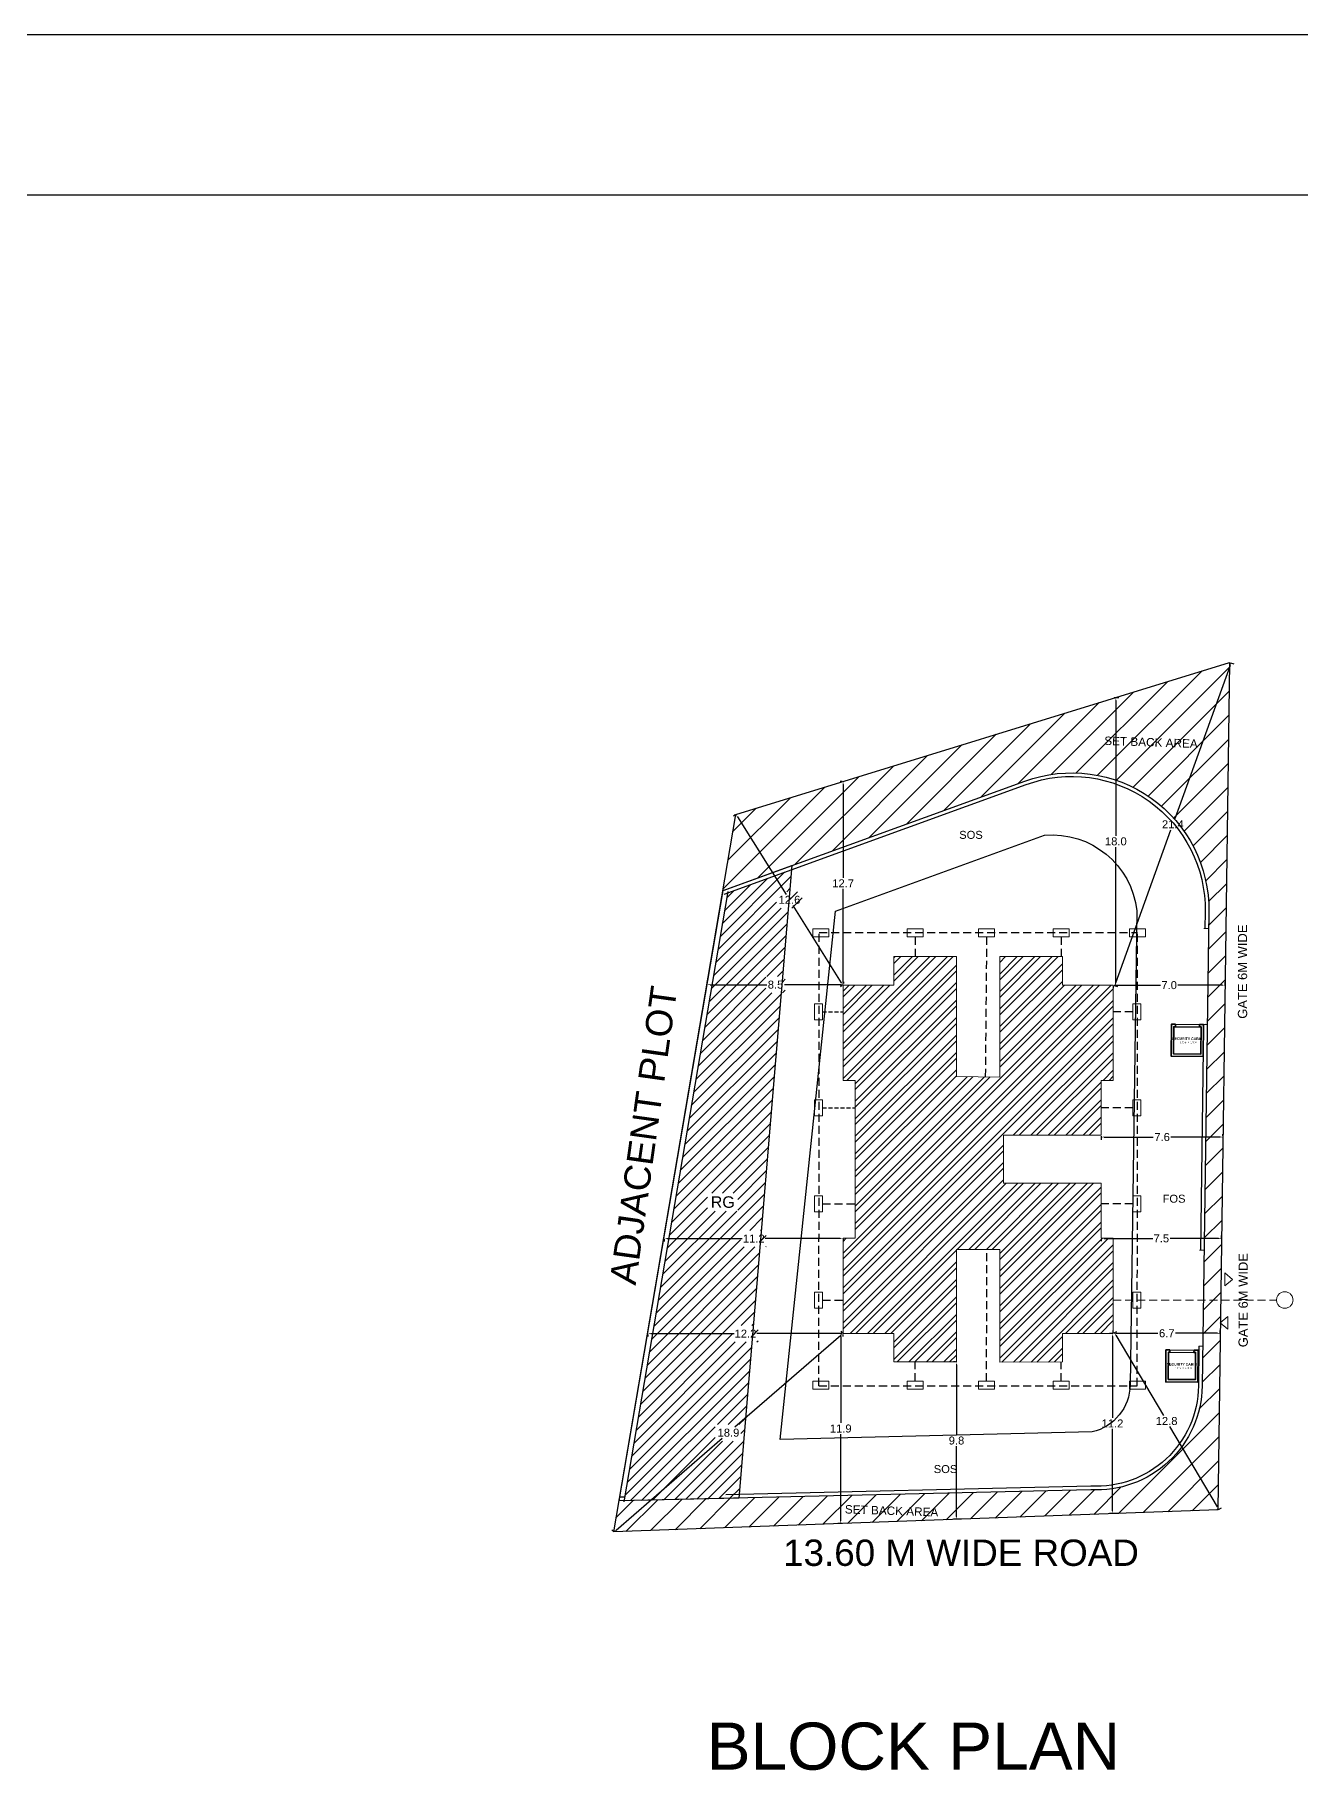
# Model space of a CAD drawing. Header units: metres. Extents: x 29392 to 32022, y 3934 to 33962.
# Drawn here: x 29510.8 to 29589.8, y 4420.1 to 4528.5 of the extents above; entities that cross this region are included whole.
import ezdxf

# ---------------------------------------------------------------- set-up
doc = ezdxf.new("R2010")
doc.units = ezdxf.units.M
doc.linetypes.add('DASHED', pattern=[19.05, 12.7, -6.35])
doc.linetypes.add('HIDDEN', pattern=[0.375, 0.25, -0.125])
doc.layers.add('text', color=7, linetype='Continuous', lineweight=5)
doc.styles.get("Standard").update_dxf_attribs({"font": 'arial.ttf'})
doc.dimstyles.get("Standard").update_dxf_attribs({"dimtxt": 0.1, "dimasz": 0.18, "dimexe": 0.18, "dimexo": 0.0625, "dimgap": 0.09, "dimtad": 0, "dimtih": 1, "dimtoh": 1, "dimdec": 1, "dimzin": 0, "dimdsep": 46, "dimtxsty": 'Standard', "dimcen": 0.09, "dimadec": 0, "dimazin": 0, "dimtfac": 1, "dimtdec": 1, "dimtofl": 0, "dimtmove": 0, "dimatfit": 3, "dimfxl": 1, "dimtolj": 1, "dimtzin": 0, "dimarcsym": 0})

# ---------------------------------------------------------------- blocks, each defined once
blk = doc.blocks.new('*D127')
at = {"layer": 'Defpoints', "color": 0, "transparency": 16777216}
for p in [(29585.39, 4489.28), (29585.48, 4489.25), (29578.13, 4469.12)]:
    blk.add_point(p, dxfattribs=at)
at = {"layer": 'text', "color": 0, "lineweight": -2, "transparency": 16777216}
for p, q in [((29585.42, 4489.08), (29581.97, 4479.51)), ((29585.45, 4489.26), (29585.65, 4489.19)), ((29578.28, 4469.26), (29581.73, 4478.83)), ((29578.19, 4469.1), (29578.39, 4469.03))]:
    blk.add_line(p, q, dxfattribs=at)
at = {"layer": 'text', "color": 0, "transparency": 16777216}
for points in [[(29585.39, 4489.09), (29585.44, 4489.07), (29585.48, 4489.25)], [(29578.25, 4469.27), (29578.31, 4469.25), (29578.22, 4469.09)]]:
    blk.add_solid(points, dxfattribs=at)
at = {"layer": 'text', "color": 0, "transparency": 16777216, "insert": (29581.85, 4479.17), "char_height": 0.5, "attachment_point": 5}
blk.add_mtext('\\A1;21.4', dxfattribs=at)
blk = doc.blocks.new('*D128')
at = {"layer": 'Defpoints', "color": 0, "transparency": 16777216}
for p in [(29578.13, 4487.08), (29578.29, 4487.08), (29578.13, 4469.12)]:
    blk.add_point(p, dxfattribs=at)
at = {"layer": 'text', "color": 0, "lineweight": -2, "transparency": 16777216}
for p, q in [((29578.19, 4487.08), (29578.47, 4487.08)), ((29578.29, 4486.9), (29578.29, 4478.45)), ((29578.29, 4469.3), (29578.29, 4477.75)), ((29578.19, 4469.12), (29578.47, 4469.12))]:
    blk.add_line(p, q, dxfattribs=at)
at = {"layer": 'text', "color": 0, "transparency": 16777216}
for points in [[(29578.26, 4486.9), (29578.32, 4486.9), (29578.29, 4487.08)], [(29578.26, 4469.3), (29578.32, 4469.3), (29578.29, 4469.12)]]:
    blk.add_solid(points, dxfattribs=at)
at = {"layer": 'text', "color": 0, "transparency": 16777216, "insert": (29578.29, 4478.1), "char_height": 0.5, "attachment_point": 5}
blk.add_mtext('\\A1;18.0', dxfattribs=at)
blk = doc.blocks.new('*D129')
at = {"layer": 'Defpoints', "color": 0, "transparency": 16777216}
for p in [(29578.13, 4469.12), (29585.11, 4469.12), (29585.11, 4469.03)]:
    blk.add_point(p, dxfattribs=at)
at = {"layer": 'text', "color": 0, "lineweight": -2, "transparency": 16777216}
for p, q in [((29585.11, 4469.09), (29585.11, 4469.3)), ((29578.13, 4469.06), (29578.13, 4468.94)), ((29578.31, 4469.12), (29581.08, 4469.12)), ((29584.93, 4469.12), (29582.16, 4469.12))]:
    blk.add_line(p, q, dxfattribs=at)
at = {"layer": 'text', "color": 0, "transparency": 16777216}
for points in [[(29578.31, 4469.15), (29578.31, 4469.09), (29578.13, 4469.12)], [(29584.93, 4469.15), (29584.93, 4469.09), (29585.11, 4469.12)]]:
    blk.add_solid(points, dxfattribs=at)
at = {"layer": 'text', "color": 0, "transparency": 16777216, "insert": (29581.62, 4469.12), "char_height": 0.5, "attachment_point": 5}
blk.add_mtext('\\A1;7.0', dxfattribs=at)
blk = doc.blocks.new('*D130')
at = {"layer": 'Defpoints', "color": 0, "transparency": 16777216}
for p in [(29578.13, 4447.36), (29584.81, 4447.37), (29584.81, 4447.27)]:
    blk.add_point(p, dxfattribs=at)
at = {"layer": 'text', "color": 0, "lineweight": -2, "transparency": 16777216}
for p, q in [((29578.13, 4447.42), (29578.13, 4447.55)), ((29584.81, 4447.33), (29584.81, 4447.55)), ((29578.31, 4447.37), (29580.92, 4447.37)), ((29584.63, 4447.37), (29582.02, 4447.37))]:
    blk.add_line(p, q, dxfattribs=at)
at = {"layer": 'text', "color": 0, "transparency": 16777216}
for points in [[(29578.31, 4447.4), (29578.31, 4447.34), (29578.13, 4447.37)], [(29584.63, 4447.4), (29584.63, 4447.34), (29584.81, 4447.37)]]:
    blk.add_solid(points, dxfattribs=at)
at = {"layer": 'text', "color": 0, "transparency": 16777216, "insert": (29581.47, 4447.37), "char_height": 0.5, "attachment_point": 5}
blk.add_mtext('\\A1;6.7', dxfattribs=at)
blk = doc.blocks.new('*D131')
at = {"layer": 'Defpoints', "color": 0, "transparency": 16777216}
for p in [(29578.13, 4447.36), (29584.66, 4436.34), (29584.72, 4436.38)]:
    blk.add_point(p, dxfattribs=at)
at = {"layer": 'text', "color": 0, "lineweight": -2, "transparency": 16777216}
for p, q in [((29578.19, 4447.39), (29578.36, 4447.49)), ((29578.3, 4447.25), (29581.26, 4442.23)), ((29584.63, 4436.53), (29581.67, 4441.54)), ((29584.71, 4436.37), (29584.88, 4436.47))]:
    blk.add_line(p, q, dxfattribs=at)
at = {"layer": 'text', "color": 0, "transparency": 16777216}
for points in [[(29578.32, 4447.26), (29578.27, 4447.23), (29578.2, 4447.4)], [(29584.66, 4436.55), (29584.61, 4436.52), (29584.72, 4436.38)]]:
    blk.add_solid(points, dxfattribs=at)
at = {"layer": 'text', "color": 0, "transparency": 16777216, "insert": (29581.46, 4441.89), "char_height": 0.5, "attachment_point": 5}
blk.add_mtext('\\A1;12.8', dxfattribs=at)
blk = doc.blocks.new('*D132')
at = {"layer": 'Defpoints', "color": 0, "transparency": 16777216}
for p in [(29578.13, 4447.36), (29578.08, 4436.11), (29578.55, 4436.11)]:
    blk.add_point(p, dxfattribs=at)
at = {"layer": 'text', "color": 0, "lineweight": -2, "transparency": 16777216}
for p, q in [((29578.07, 4447.36), (29577.9, 4447.36)), ((29578.08, 4447.18), (29578.08, 4442.08)), ((29578.08, 4436.29), (29578.08, 4441.4)), ((29578.48, 4436.11), (29577.9, 4436.11))]:
    blk.add_line(p, q, dxfattribs=at)
at = {"layer": 'text', "color": 0, "transparency": 16777216}
for points in [[(29578.05, 4447.18), (29578.11, 4447.18), (29578.08, 4447.36)], [(29578.05, 4436.29), (29578.11, 4436.29), (29578.08, 4436.11)]]:
    blk.add_solid(points, dxfattribs=at)
at = {"layer": 'text', "color": 0, "transparency": 16777216, "insert": (29578.08, 4441.74), "char_height": 0.5, "attachment_point": 5}
blk.add_mtext('\\A1;11.2', dxfattribs=at)
blk = doc.blocks.new('*D133')
at = {"layer": 'Defpoints', "color": 0, "transparency": 16777216}
for p in [(29561.26, 4447.36), (29546.94, 4434.97), (29546.94, 4434.96)]:
    blk.add_point(p, dxfattribs=at)
at = {"layer": 'text', "color": 0, "lineweight": -2, "transparency": 16777216}
for p, q in [((29561.12, 4447.24), (29554.49, 4441.51)), ((29561.22, 4447.4), (29561.13, 4447.5)), ((29547.08, 4435.08), (29553.7, 4440.82)), ((29546.9, 4435.01), (29546.82, 4435.1))]:
    blk.add_line(p, q, dxfattribs=at)
at = {"layer": 'text', "color": 0, "transparency": 16777216}
for points in [[(29561.1, 4447.27), (29561.14, 4447.22), (29561.25, 4447.36)], [(29547.06, 4435.11), (29547.09, 4435.06), (29546.94, 4434.97)]]:
    blk.add_solid(points, dxfattribs=at)
at = {"layer": 'text', "color": 0, "transparency": 16777216, "insert": (29554.1, 4441.16), "char_height": 0.5, "attachment_point": 5}
blk.add_mtext('\\A1;18.9', dxfattribs=at)
blk = doc.blocks.new('*D134')
at = {"layer": 'Defpoints', "color": 0, "transparency": 16777216}
for p in [(29561.25, 4447.36), (29561.11, 4435.48), (29561.25, 4435.48)]:
    blk.add_point(p, dxfattribs=at)
at = {"layer": 'text', "color": 0, "lineweight": -2, "transparency": 16777216}
for p, q in [((29561.19, 4447.36), (29560.93, 4447.36)), ((29561.11, 4447.18), (29561.11, 4441.77)), ((29561.11, 4435.66), (29561.11, 4441.08)), ((29561.18, 4435.48), (29560.93, 4435.48))]:
    blk.add_line(p, q, dxfattribs=at)
at = {"layer": 'text', "color": 0, "transparency": 16777216}
for points in [[(29561.08, 4447.18), (29561.14, 4447.18), (29561.11, 4447.36)], [(29561.08, 4435.66), (29561.14, 4435.66), (29561.11, 4435.48)]]:
    blk.add_solid(points, dxfattribs=at)
at = {"layer": 'text', "color": 0, "transparency": 16777216, "insert": (29561.11, 4441.42), "char_height": 0.5, "attachment_point": 5}
blk.add_mtext('\\A1;11.9', dxfattribs=at)
blk = doc.blocks.new('*D135')
at = {"layer": 'Defpoints', "color": 0, "transparency": 16777216}
for p in [(29549.07, 4447.36), (29549.07, 4447.35), (29561.25, 4447.36)]:
    blk.add_point(p, dxfattribs=at)
at = {"layer": 'text', "color": 0, "lineweight": -2, "transparency": 16777216}
for p, q in [((29549.07, 4447.3), (29549.07, 4447.17)), ((29549.25, 4447.35), (29554.45, 4447.35)), ((29561.07, 4447.35), (29555.88, 4447.35)), ((29561.25, 4447.3), (29561.25, 4447.17))]:
    blk.add_line(p, q, dxfattribs=at)
at = {"layer": 'text', "color": 0, "transparency": 16777216}
for points in [[(29549.25, 4447.38), (29549.25, 4447.32), (29549.07, 4447.35)], [(29561.07, 4447.38), (29561.07, 4447.32), (29561.25, 4447.35)]]:
    blk.add_solid(points, dxfattribs=at)
at = {"layer": 'text', "color": 0, "transparency": 16777216, "insert": (29555.16, 4447.35), "char_height": 0.5, "attachment_point": 5}
blk.add_mtext('\\A1;12.2', dxfattribs=at)
blk = doc.blocks.new('*D136')
at = {"layer": 'Defpoints', "color": 0, "transparency": 16777216}
for p in [(29554.57, 4479.78), (29554.57, 4479.78), (29561.26, 4469.12)]:
    blk.add_point(p, dxfattribs=at)
at = {"layer": 'text', "color": 0, "lineweight": -2, "transparency": 16777216}
for p, q in [((29554.52, 4479.75), (29554.42, 4479.68)), ((29554.66, 4479.63), (29557.7, 4474.79)), ((29561.16, 4469.27), (29558.13, 4474.1)), ((29561.2, 4469.09), (29561.1, 4469.02))]:
    blk.add_line(p, q, dxfattribs=at)
at = {"layer": 'text', "color": 0, "transparency": 16777216}
for points in [[(29554.69, 4479.64), (29554.64, 4479.61), (29554.57, 4479.78)], [(29561.19, 4469.29), (29561.14, 4469.26), (29561.26, 4469.12)]]:
    blk.add_solid(points, dxfattribs=at)
at = {"layer": 'text', "color": 0, "transparency": 16777216, "insert": (29557.91, 4474.45), "char_height": 0.5, "attachment_point": 5}
blk.add_mtext('\\A1;12.6', dxfattribs=at)
blk = doc.blocks.new('*D137')
at = {"layer": 'Defpoints', "color": 0, "transparency": 16777216}
for p in [(29561.26, 4481.84), (29561.26, 4481.84), (29561.26, 4469.12)]:
    blk.add_point(p, dxfattribs=at)
at = {"layer": 'text', "color": 0, "lineweight": -2, "transparency": 16777216}
for p, q in [((29561.19, 4481.84), (29561.08, 4481.84)), ((29561.26, 4481.66), (29561.26, 4475.82)), ((29561.26, 4469.3), (29561.26, 4475.14)), ((29561.19, 4469.12), (29561.08, 4469.12))]:
    blk.add_line(p, q, dxfattribs=at)
at = {"layer": 'text', "color": 0, "transparency": 16777216}
for points in [[(29561.23, 4481.66), (29561.29, 4481.66), (29561.26, 4481.84)], [(29561.23, 4469.3), (29561.29, 4469.3), (29561.26, 4469.12)]]:
    blk.add_solid(points, dxfattribs=at)
at = {"layer": 'text', "color": 0, "transparency": 16777216, "insert": (29561.26, 4475.48), "char_height": 0.5, "attachment_point": 5}
blk.add_mtext('\\A1;12.7', dxfattribs=at)
blk = doc.blocks.new('*D138')
at = {"layer": 'Defpoints', "color": 0, "transparency": 16777216}
for p in [(29552.77, 4469.15), (29552.77, 4469.15), (29561.31, 4469.15)]:
    blk.add_point(p, dxfattribs=at)
at = {"layer": 'text', "color": 0, "lineweight": -2, "transparency": 16777216}
for p, q in [((29552.77, 4469.22), (29552.77, 4469.33)), ((29561.31, 4469.22), (29561.31, 4469.33)), ((29552.95, 4469.15), (29556.49, 4469.15)), ((29561.13, 4469.15), (29557.59, 4469.15))]:
    blk.add_line(p, q, dxfattribs=at)
at = {"layer": 'text', "color": 0, "transparency": 16777216}
for points in [[(29552.95, 4469.18), (29552.95, 4469.12), (29552.77, 4469.15)], [(29561.13, 4469.18), (29561.13, 4469.12), (29561.31, 4469.15)]]:
    blk.add_solid(points, dxfattribs=at)
at = {"layer": 'text', "color": 0, "transparency": 16777216, "insert": (29557.04, 4469.15), "char_height": 0.5, "attachment_point": 5}
blk.add_mtext('\\A1;8.5', dxfattribs=at)
blk = doc.blocks.new('*D139')
at = {"layer": 'Defpoints', "color": 0, "transparency": 16777216}
for p in [(29577.38, 4459.74), (29584.98, 4459.63), (29584.98, 4459.63)]:
    blk.add_point(p, dxfattribs=at)
at = {"layer": 'text', "color": 0, "lineweight": -2, "transparency": 16777216}
for p, q in [((29577.38, 4459.68), (29577.38, 4459.45)), ((29577.56, 4459.63), (29580.63, 4459.63)), ((29584.8, 4459.63), (29581.72, 4459.63)), ((29584.98, 4459.7), (29584.98, 4459.81))]:
    blk.add_line(p, q, dxfattribs=at)
at = {"layer": 'text', "color": 0, "transparency": 16777216}
for points in [[(29577.56, 4459.66), (29577.56, 4459.6), (29577.38, 4459.63)], [(29584.8, 4459.66), (29584.8, 4459.6), (29584.98, 4459.63)]]:
    blk.add_solid(points, dxfattribs=at)
at = {"layer": 'text', "color": 0, "transparency": 16777216, "insert": (29581.18, 4459.63), "char_height": 0.5, "attachment_point": 5}
blk.add_mtext('\\A1;7.6', dxfattribs=at)
blk = doc.blocks.new('*D140')
at = {"layer": 'Defpoints', "color": 0, "transparency": 16777216}
for p in [(29577.38, 4453.31), (29584.89, 4453.3), (29584.89, 4453.21)]:
    blk.add_point(p, dxfattribs=at)
at = {"layer": 'text', "color": 0, "lineweight": -2, "transparency": 16777216}
for p, q in [((29577.38, 4453.25), (29577.38, 4453.12)), ((29577.56, 4453.3), (29580.59, 4453.3)), ((29584.71, 4453.3), (29581.68, 4453.3)), ((29584.89, 4453.27), (29584.89, 4453.48))]:
    blk.add_line(p, q, dxfattribs=at)
at = {"layer": 'text', "color": 0, "transparency": 16777216}
for points in [[(29577.56, 4453.33), (29577.56, 4453.27), (29577.38, 4453.3)], [(29584.71, 4453.33), (29584.71, 4453.27), (29584.89, 4453.3)]]:
    blk.add_solid(points, dxfattribs=at)
at = {"layer": 'text', "color": 0, "transparency": 16777216, "insert": (29581.13, 4453.3), "char_height": 0.5, "attachment_point": 5}
blk.add_mtext('\\A1;7.5', dxfattribs=at)
blk = doc.blocks.new('*D141')
at = {"layer": 'Defpoints', "color": 0, "transparency": 16777216}
for p in [(29550.09, 4453.31), (29550.09, 4453.29), (29561.26, 4453.31)]:
    blk.add_point(p, dxfattribs=at)
at = {"layer": 'text', "color": 0, "lineweight": -2, "transparency": 16777216}
for p, q in [((29550.09, 4453.25), (29550.09, 4453.11)), ((29550.27, 4453.29), (29554.96, 4453.29)), ((29561.08, 4453.29), (29556.39, 4453.29)), ((29561.26, 4453.25), (29561.26, 4453.11))]:
    blk.add_line(p, q, dxfattribs=at)
at = {"layer": 'text', "color": 0, "transparency": 16777216}
for points in [[(29550.27, 4453.32), (29550.27, 4453.26), (29550.09, 4453.29)], [(29561.08, 4453.32), (29561.08, 4453.26), (29561.26, 4453.29)]]:
    blk.add_solid(points, dxfattribs=at)
at = {"layer": 'text', "color": 0, "transparency": 16777216, "insert": (29555.68, 4453.29), "char_height": 0.5, "attachment_point": 5}
blk.add_mtext('\\A1;11.2', dxfattribs=at)
blk = doc.blocks.new('*D142')
at = {"layer": 'Defpoints', "color": 0, "transparency": 16777216}
for p in [(29568.34, 4445.58), (29568.34, 4435.75), (29568.7, 4435.75)]:
    blk.add_point(p, dxfattribs=at)
at = {"layer": 'text', "color": 0, "lineweight": -2, "transparency": 16777216}
for p, q in [((29568.28, 4445.58), (29568.16, 4445.58)), ((29568.34, 4445.4), (29568.34, 4441.01)), ((29568.34, 4435.93), (29568.34, 4440.32)), ((29568.64, 4435.75), (29568.16, 4435.75))]:
    blk.add_line(p, q, dxfattribs=at)
at = {"layer": 'text', "color": 0, "transparency": 16777216}
for points in [[(29568.31, 4445.4), (29568.37, 4445.4), (29568.34, 4445.58)], [(29568.31, 4435.93), (29568.37, 4435.93), (29568.34, 4435.75)]]:
    blk.add_solid(points, dxfattribs=at)
at = {"layer": 'text', "color": 0, "transparency": 16777216, "insert": (29568.34, 4440.67), "char_height": 0.5, "attachment_point": 5}
blk.add_mtext('\\A1;9.8', dxfattribs=at)
blk = doc.blocks.new('AFF')
at = {"lineweight": 35}
for p, q in [((414.14, -199.22), (414.29, -199.22)), ((414.14, -200.72), (414.29, -200.72))]:
    blk.add_line(p, q, dxfattribs=at)
for p, q in [((414.14, -199.22), (414.14, -200.72)), ((414.29, -199.22), (414.29, -200.72))]:
    blk.add_line(p, q)
for points in [[(414.29, -200.72), (414.29, -200.97), (412.29, -200.97), (412.29, -198.97), (414.29, -198.97), (414.29, -199.22)], [(414.14, -200.72), (414.14, -200.82), (412.44, -200.82), (412.44, -199.12), (414.14, -199.12), (414.14, -199.22)]]:
    blk.add_lwpolyline(points, dxfattribs=at)

msp = doc.modelspace()

# ---------------------------------------------------------------- hatches: boundary and pattern name
at = {"transparency": 33554669}
h = msp.add_hatch(dxfattribs=at)
h.set_pattern_fill('ANSI31', color=245, scale=0.33)
h.set_pattern_definition([(45, (-940.4036, 252.2627), (-0.74087113, 0.74087113), [])])
h.paths.add_polyline_path([(29585.39, 4489.28), (29554.57, 4479.78), (29553.76, 4475.03), (29558.06, 4476.59), (29572.6, 4481.86, -0.525377), (29584.1, 4473.71), (29583.68, 4444.08, -0.426651), (29576.73, 4437.6), (29547.27, 4436.9), (29546.94, 4434.96), (29584.66, 4436.34)])
h.paths.add_polyline_path([(29581.05, 4478.65), (29582.66, 4478.65), (29582.66, 4479.68), (29581.05, 4479.68)], flags=25)
at = {"linetype": 'HIDDEN', "true_color": 0x136734, "transparency": 33554669}
h = msp.add_hatch(dxfattribs=at)
h.set_pattern_fill('ANSI31', color=116, scale=0.15)
h.set_pattern_definition([(45, (-431.36293, 146.2681), (-0.3367596045, 0.3367596045), [])])
h.paths.add_polyline_path([(29558.04, 4476.33), (29554.04, 4474.88), (29547.58, 4436.91), (29554.74, 4437.08)])
h.paths.add_polyline_path([(29553.27, 4440.64), (29554.88, 4440.64), (29554.88, 4441.67), (29553.27, 4441.67)], flags=16)
h.paths.add_polyline_path([(29554.34, 4446.83), (29555.95, 4446.83), (29555.95, 4447.86), (29554.34, 4447.86)], flags=16)
h.paths.add_polyline_path([(29557.09, 4473.93), (29558.7, 4473.93), (29558.7, 4474.96), (29557.09, 4474.96)])
h.paths.add_polyline_path([(29556.43, 4468.64), (29557.65, 4468.64), (29557.65, 4469.67), (29556.43, 4469.67)], flags=16)
h.paths.add_polyline_path([(29554.85, 4452.77), (29556.46, 4452.77), (29556.46, 4453.8), (29554.85, 4453.8)], flags=16)
h.paths.add_polyline_path([(29552.8, 4455.01), (29554.68, 4455.01), (29554.68, 4456.13), (29552.8, 4456.13)], flags=16)
at = {"layer": 'text'}
h = msp.add_hatch(dxfattribs=at)
h.set_pattern_fill('ANSI32', color=256, scale=0.081)
h.set_pattern_definition([(45, (-155.3978, 797.7688), (-0.54555056, 0.54555056), []), (45, (-155.0341, 797.7688), (-0.54555056, 0.54555056), [])])
h.paths.add_polyline_path([(29577.38, 4456.74), (29571.28, 4456.74), (29571.28, 4459.74), (29577.38, 4459.74), (29577.38, 4463.17), (29578.13, 4463.17), (29578.13, 4469.12), (29574.96, 4469.12), (29574.96, 4470.9), (29571.05, 4470.9), (29571.05, 4464.82), (29571.05, 4463.38), (29568.33, 4463.41), (29568.34, 4470.9), (29564.43, 4470.9), (29564.43, 4469.12), (29561.26, 4469.12), (29561.26, 4463.17), (29562.01, 4463.17), (29562.01, 4460.04), (29562.01, 4456.74), (29562.01, 4453.31), (29561.26, 4453.31), (29561.26, 4447.36), (29564.43, 4447.36), (29564.43, 4445.58), (29568.34, 4445.58), (29568.34, 4452.6), (29571.05, 4452.6), (29571.05, 4445.57), (29574.96, 4445.58), (29574.96, 4447.36), (29578.13, 4447.36), (29578.13, 4453.31), (29577.38, 4453.31)])

# ---------------------------------------------------------------- linework, layer by layer
for p, q in [((29391.82, 4528.5), (30232.82, 4528.5)), ((29401.82, 4518.5), (30222.82, 4518.5))]:
    msp.add_line(p, q)
at = {"transparency": 33554625}
msp.add_line((29554.06, 4474.98), (29547.57, 4436.85), dxfattribs=at)
at = {"color": 244, "linetype": 'HIDDEN', "ltscale": 2, "true_color": 0x991b1e}
for p, q in [((29559.75, 4444.08), (29559.76, 4472.41)), ((29559.76, 4472.41), (29579.64, 4472.4)), ((29565.76, 4472.14), (29565.76, 4470.9)), ((29570.22, 4472.14), (29570.14, 4463.39)), ((29574.88, 4472.14), (29574.88, 4470.9)), ((29579.63, 4444.08), (29579.64, 4472.4)), ((29579.35, 4467.45), (29578.13, 4467.45)), ((29579.35, 4461.45), (29577.38, 4461.45)), ((29559.97, 4455.45), (29562.01, 4455.45)), ((29579.35, 4455.45), (29577.38, 4455.45)), ((29570.22, 4444.38), (29570.23, 4452.6)), ((29559.97, 4449.45), (29561.26, 4449.45)), ((29565.76, 4444.38), (29565.76, 4445.58)), ((29574.88, 4444.38), (29574.87, 4445.58)), ((29559.75, 4444.08), (29579.63, 4444.08))]:
    msp.add_line(p, q, dxfattribs=at)
at = {"color": 244, "linetype": 'HIDDEN', "true_color": 0x991b1e}
for p, q in [((29559.97, 4467.45), (29561.26, 4467.45)), ((29559.97, 4461.45), (29562.01, 4461.45))]:
    msp.add_line(p, q, dxfattribs=at)
at = {"lineweight": 9}
for p, q in [((29583.54, 4466.66), (29583.77, 4466.67)), ((29583.19, 4446.32), (29583.42, 4446.33))]:
    msp.add_line(p, q, dxfattribs=at)
msp.add_lwpolyline([(29554.57, 4479.78), (29585.39, 4489.28), (29584.66, 4436.34), (29546.94, 4434.96), (29554.57, 4479.78)])
at = {"transparency": 33554687}
for points in [[(29553.76, 4475.03), (29572.6, 4481.86, -0.525946), (29584.1, 4473.7), (29583.68, 4444.08, -0.426651), (29576.73, 4437.6), (29547.27, 4436.9)], [(29553.84, 4474.81), (29572.68, 4481.65, -0.525959), (29583.87, 4473.7), (29583.85, 4472.66)]]:
    msp.add_lwpolyline(points, format="xyb", dxfattribs=at)
at = {"color": 8, "transparency": 33554485}
msp.add_lwpolyline([(29560.78, 4473.74), (29573.83, 4478.48, -0.410228), (29579.6, 4473.76), (29579.18, 4444.14, -0.344431), (29576.82, 4441.21), (29557.32, 4440.74), (29560.78, 4473.74)], format="xyb", dxfattribs=at)
at = {"color": 114, "true_color": 0x139b48}
msp.add_lwpolyline([(29553.76, 4475.03), (29558.06, 4476.59), (29554.74, 4437.08), (29547.27, 4436.9), (29553.76, 4475.03)], dxfattribs=at)
at = {"transparency": 33554687}
msp.add_lwpolyline([(29583.77, 4466.66), (29583.57, 4452.56)], dxfattribs=at)
at = {"color": 7, "true_color": 0xffffff, "transparency": 33554485}
msp.add_lwpolyline([(29583.48, 4446.56), (29583.45, 4444.08, -0.427077), (29576.73, 4437.83), (29553.94, 4437.29)], format="xyb", dxfattribs=at)
msp.add_lwpolyline([(29547.62, 4437.14), (29547.27, 4437.13)], dxfattribs=at)
at = {"layer": 'text', "color": 244, "linetype": 'DASHED', "ltscale": 2, "true_color": 0x991b1e}
for p, q in [((29559.37, 4472.14), (29559.37, 4472.64)), ((29559.37, 4472.64), (29560.37, 4472.64)), ((29560.37, 4472.64), (29560.37, 4472.14)), ((29565.26, 4472.14), (29565.26, 4472.64)), ((29565.26, 4472.64), (29566.26, 4472.64)), ((29566.26, 4472.64), (29566.26, 4472.14)), ((29569.72, 4472.14), (29569.72, 4472.64)), ((29569.72, 4472.64), (29570.72, 4472.64)), ((29570.72, 4472.64), (29570.72, 4472.14)), ((29574.38, 4472.14), (29574.38, 4472.64)), ((29574.38, 4472.64), (29575.38, 4472.64)), ((29575.38, 4472.64), (29575.38, 4472.14)), ((29579.14, 4472.14), (29579.14, 4472.64)), ((29579.14, 4472.64), (29580.14, 4472.64)), ((29580.14, 4472.64), (29580.14, 4472.14)), ((29560.37, 4472.14), (29559.37, 4472.14)), ((29566.26, 4472.14), (29565.26, 4472.14)), ((29570.72, 4472.14), (29569.72, 4472.14)), ((29575.38, 4472.14), (29574.38, 4472.14)), ((29580.14, 4472.14), (29579.14, 4472.14)), ((29559.47, 4466.95), (29559.47, 4467.95)), ((29559.47, 4467.95), (29559.97, 4467.95)), ((29559.97, 4467.95), (29559.97, 4466.95)), ((29579.35, 4466.95), (29579.35, 4467.95)), ((29579.35, 4467.95), (29579.85, 4467.95)), ((29579.85, 4467.95), (29579.85, 4466.95)), ((29559.97, 4466.95), (29559.47, 4466.95)), ((29579.85, 4466.95), (29579.35, 4466.95)), ((29559.47, 4460.95), (29559.47, 4461.95)), ((29559.47, 4461.95), (29559.97, 4461.95)), ((29559.97, 4461.95), (29559.97, 4460.95)), ((29579.35, 4460.95), (29579.35, 4461.95)), ((29579.35, 4461.95), (29579.85, 4461.95)), ((29579.85, 4461.95), (29579.85, 4460.95)), ((29559.97, 4460.95), (29559.47, 4460.95)), ((29579.85, 4460.95), (29579.35, 4460.95)), ((29559.47, 4454.95), (29559.47, 4455.95)), ((29559.47, 4455.95), (29559.97, 4455.95)), ((29559.97, 4455.95), (29559.97, 4454.95)), ((29579.35, 4454.95), (29579.35, 4455.95)), ((29579.35, 4455.95), (29579.85, 4455.95)), ((29579.85, 4455.95), (29579.85, 4454.95)), ((29559.97, 4454.95), (29559.47, 4454.95)), ((29579.85, 4454.95), (29579.35, 4454.95)), ((29559.47, 4448.95), (29559.47, 4449.95)), ((29559.47, 4449.95), (29559.97, 4449.95)), ((29559.97, 4449.95), (29559.97, 4448.95)), ((29579.35, 4448.95), (29579.35, 4449.95)), ((29579.35, 4449.95), (29579.85, 4449.95)), ((29579.85, 4449.95), (29579.85, 4448.95)), ((29559.97, 4448.95), (29559.47, 4448.95)), ((29579.85, 4448.95), (29579.35, 4448.95)), ((29559.37, 4443.88), (29559.37, 4444.38)), ((29559.37, 4444.38), (29560.37, 4444.38)), ((29560.37, 4444.38), (29560.37, 4443.88)), ((29565.26, 4443.88), (29565.26, 4444.38)), ((29565.26, 4444.38), (29566.26, 4444.38)), ((29566.26, 4444.38), (29566.26, 4443.88)), ((29569.72, 4443.88), (29569.72, 4444.38)), ((29569.72, 4444.38), (29570.72, 4444.38)), ((29570.72, 4444.38), (29570.72, 4443.88)), ((29574.38, 4443.88), (29574.38, 4444.38)), ((29574.38, 4444.38), (29575.38, 4444.38)), ((29575.38, 4444.38), (29575.38, 4443.88)), ((29579.14, 4443.88), (29579.14, 4444.38)), ((29579.14, 4444.38), (29580.14, 4444.38)), ((29580.14, 4444.38), (29580.14, 4443.88)), ((29560.37, 4443.88), (29559.37, 4443.88)), ((29566.26, 4443.88), (29565.26, 4443.88)), ((29570.72, 4443.88), (29569.72, 4443.88)), ((29575.38, 4443.88), (29574.38, 4443.88)), ((29580.14, 4443.88), (29579.14, 4443.88))]:
    msp.add_line(p, q, dxfattribs=at)
at = {"layer": 'text'}
for p, q in [((29584.08, 4472.66), (29583.79, 4472.66)), ((29584, 4466.66), (29583.75, 4466.66)), ((29583.9, 4466.71), (29583.9, 4466.71)), ((29583.8, 4452.56), (29583.51, 4452.56)), ((29585.1, 4450.34), (29585.1, 4451.14)), ((29585.1, 4451.14), (29585.58, 4450.73)), ((29585.58, 4450.73), (29585.1, 4450.34)), ((29584.81, 4448.03), (29585.28, 4448.42)), ((29585.28, 4447.62), (29584.81, 4448.03)), ((29585.28, 4448.42), (29585.28, 4447.62)), ((29583.71, 4446.56), (29583.48, 4446.56)), ((29583.55, 4446.37), (29583.55, 4446.37))]:
    msp.add_line(p, q, dxfattribs=at)
at = {"layer": 'text', "color": 244, "linetype": 'HIDDEN', "ltscale": 2, "true_color": 0x991b1e}
msp.add_line((29578.13, 4449.44), (29588.33, 4449.45), dxfattribs=at)
at = {"layer": 'text'}
msp.add_lwpolyline([(29561.26, 4469.12), (29564.43, 4469.12), (29564.43, 4470.9), (29568.34, 4470.9), (29568.33, 4463.41), (29571.05, 4463.38), (29571.05, 4464.82), (29571.05, 4470.9), (29574.96, 4470.9), (29574.96, 4469.12), (29578.13, 4469.12), (29578.13, 4463.17), (29577.38, 4463.17), (29577.38, 4459.74), (29571.28, 4459.74), (29571.28, 4456.74), (29577.38, 4456.74), (29577.38, 4453.31), (29578.13, 4453.31), (29578.13, 4447.36), (29574.96, 4447.36), (29574.96, 4445.58), (29571.05, 4445.57), (29571.05, 4452.6), (29568.34, 4452.6), (29568.34, 4445.58), (29564.43, 4445.58), (29564.43, 4447.36), (29561.26, 4447.36), (29561.26, 4453.31), (29562.01, 4453.31), (29562.01, 4456.74), (29562.01, 4460.04), (29562.01, 4463.17), (29561.26, 4463.17), (29561.26, 4469.12)], dxfattribs=at)
at = {"layer": 'text', "color": 244, "linetype": 'DASHED', "ltscale": 2, "true_color": 0x991b1e}
msp.add_circle((29588.84, 4449.45), 0.515, dxfattribs=at)

# ---------------------------------------------------------------- block references
at = {"rotation": 89.67291441371697}
for p in [(29380.43, 4053.53), (29380.09, 4033.19)]:
    msp.add_blockref('AFF', p, dxfattribs=at)

# ---------------------------------------------------------------- texts
msp.add_text('ADJACENT PLOT', height=1.6452, rotation=82.0158).set_placement((29548.3, 4450.33))
msp.add_text('13.60 M WIDE ROAD', height=1.6452).set_placement((29557.51, 4432.84))
at = {"char_height": 0.16, "attachment_point": 8, "rotation": 359.6729}
for insert in [(29582.75, 4465.49), (29582.41, 4445.15)]:
    msp.add_mtext_dynamic_manual_height_columns('{\\fCentury Gothic|b1|i0|c0|p34;SECURITY CABIN\\P\\pi-0.32,l0.48,t0.48;\\fCentury Gothic|b0|i0|c0|p34;\\H0.6x;1.70 M  X  1.70 M}', width=4.2484, gutter_width=1, heights=[0], dxfattribs=dict(at, insert=insert))
at = {"layer": 'text'}
for s, height, rotation, p in [('SET BACK AREA', 0.5259, 358.0926, (29577.56, 4484.13)), ('GATE 6M WIDE', 0.5787, 90, (29586.49, 4467.02)), ('GATE 6M WIDE', 0.5787, 90, (29586.53, 4446.5)), ('SET BACK AREA', 0.5259, 358.0926, (29561.36, 4436.12))]:
    msp.add_text(s, height=height, rotation=rotation, dxfattribs=at).set_placement(p)
for s, height, p in [('SOS', 0.498, (29568.51, 4478.26)), ('RG', 0.719, (29552.99, 4455.21)), ('FOS', 0.498, (29581.21, 4455.53)), ('SOS', 0.498, (29566.92, 4438.64)), ('BLOCK PLAN ', 2.9435, (29552.74, 4420.11))]:
    msp.add_text(s, height=height, dxfattribs=at).set_placement(p)

# ---------------------------------------------------------------- dimensions: what is measured, and where the dimension line sits
at = {"layer": 'text', "color": 251, "true_color": 0x636466}
for p1, p2, distance, picture, middle in [((29578.13, 4469.12), (29585.39, 4489.28), -0.1, '*D127', (29581.85, 4479.17)), ((29561.26, 4469.12), (29554.57, 4479.78), 0, '*D136', (29557.91, 4474.45)), ((29561.26, 4447.36), (29546.94, 4434.96), -0.01, '*D133', (29554.1, 4441.16)), ((29578.13, 4447.36), (29584.66, 4436.34), 0.08, '*D131', (29581.46, 4441.89))]:
    dim = msp.add_aligned_dim(p1=p1, p2=p2, distance=distance, dimstyle='Standard', override={"dimtxt": 0.5}, dxfattribs=at)
    dim.commit()
    dim.dimension.update_dxf_attribs({"geometry": picture, "text_midpoint": middle})
for base, p1, p2, picture, middle in [((29578.29, 4487.08), (29578.13, 4469.12), (29578.13, 4487.08), '*D128', (29578.29, 4478.1)), ((29561.26, 4481.84), (29561.26, 4469.12), (29561.26, 4481.84), '*D137', (29561.26, 4475.48)), ((29561.11, 4435.48), (29561.25, 4447.36), (29561.25, 4435.48), '*D134', (29561.11, 4441.42)), ((29578.0849, 4436.1144), (29578.135, 4447.3587), (29578.5456, 4436.1144), '*D132', (29578.0849, 4441.7366)), ((29568.34, 4435.75), (29568.34, 4445.58), (29568.7, 4435.75), '*D142', (29568.34, 4440.67))]:
    dim = msp.add_linear_dim(base=base, p1=p1, p2=p2, angle=90, dimstyle='Standard', override={"dimtxt": 0.5}, dxfattribs=at)
    dim.commit()
    dim.dimension.update_dxf_attribs({"geometry": picture, "text_midpoint": middle})
for base, p1, p2, picture, middle in [((29552.77, 4469.15), (29561.31, 4469.15), (29552.77, 4469.15), '*D138', (29557.04, 4469.15)), ((29585.11, 4469.12), (29578.13, 4469.12), (29585.11, 4469.03), '*D129', (29581.62, 4469.12)), ((29584.98, 4459.63), (29577.38, 4459.74), (29584.98, 4459.63), '*D139', (29581.18, 4459.63)), ((29550.09, 4453.29), (29561.26, 4453.31), (29550.09, 4453.31), '*D141', (29555.68, 4453.29)), ((29584.89, 4453.3), (29577.38, 4453.31), (29584.89, 4453.21), '*D140', (29581.13, 4453.3)), ((29549.07, 4447.35), (29561.25, 4447.36), (29549.07, 4447.36), '*D135', (29555.16, 4447.35)), ((29584.81, 4447.37), (29578.13, 4447.36), (29584.81, 4447.27), '*D130', (29581.47, 4447.37))]:
    dim = msp.add_linear_dim(base=base, p1=p1, p2=p2, dimstyle='Standard', override={"dimtxt": 0.5}, dxfattribs=at)
    dim.commit()
    dim.dimension.update_dxf_attribs({"geometry": picture, "text_midpoint": middle})

doc.saveas('drawing.dxf')
